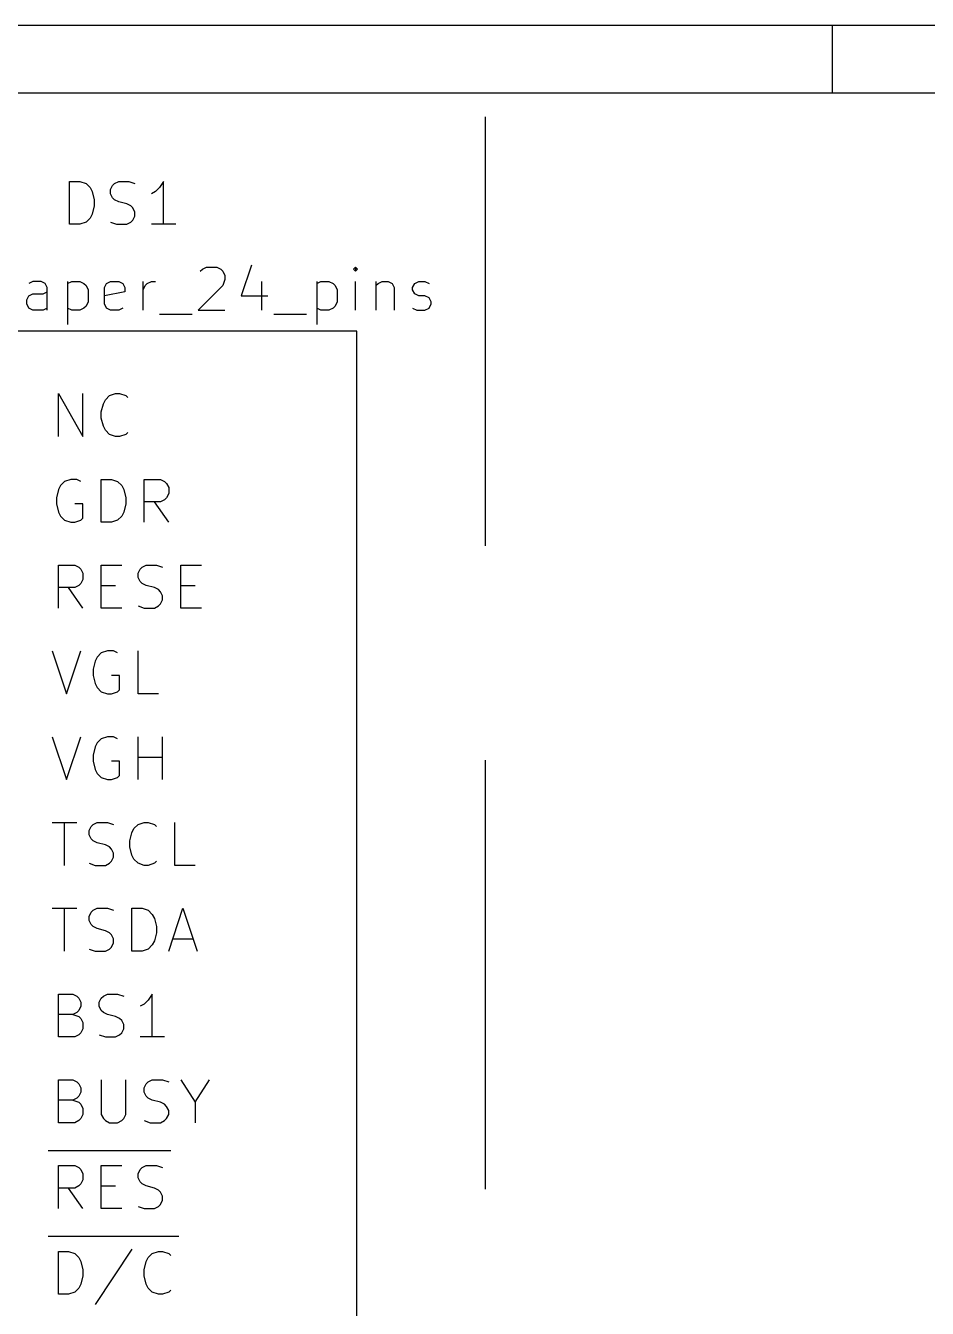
# Model space of a CAD drawing. Extents: x 0.4 to 16.1, y -11.3 to -0.4.
# Drawn here: x 11.264 to 12.315, y -1.889 to -0.394 of the extents above; entities that cross this region are included whole.
import ezdxf

# ---------------------------------------------------------------- set-up
doc = ezdxf.new("R2010")
doc.units = 0
doc.header["$MEASUREMENT"] = 0
doc.linetypes.add('DASHED', pattern=[0.75, 0.5, -0.25])
for name, color, linetype in [('BLUE3', 171, 'CONTINUOUS'), ('CYAN2', 4, 'CONTINUOUS'), ('LYELLOW', 51, 'CONTINUOUS'), ('RED2', 1, 'CONTINUOUS')]:
    doc.layers.add(name, color=color, linetype=linetype)

msp = doc.modelspace()

# ---------------------------------------------------------------- linework, layer by layer
at = {"layer": 'BLUE3', "linetype": 'DASHED'}
msp.add_line((11.8, -10), (11.8, -0.45), dxfattribs=at)
at = {"layer": 'CYAN2', "linetype": 'CONTINUOUS'}
for p, q in [((11.315, -0.625303), (11.315, -0.575303)), ((11.315, -0.575303), (11.3269, -0.575303)), ((11.3269, -0.575303), (11.3341, -0.577685)), ((11.3341, -0.577685), (11.3388, -0.582445)), ((11.3388, -0.582445), (11.3412, -0.587209)), ((11.3626, -0.584827), (11.365, -0.580063)), ((11.365, -0.580063), (11.3674, -0.577685)), ((11.3674, -0.577685), (11.3722, -0.575303)), ((11.3722, -0.575303), (11.3841, -0.575303)), ((11.3841, -0.575303), (11.3912, -0.577685)), ((11.4198, -0.582445), (11.415, -0.587209)), ((11.4246, -0.575303), (11.4198, -0.582445)), ((11.4246, -0.625303), (11.4246, -0.575303)), ((11.3412, -0.587209), (11.3436, -0.596732)), ((11.3436, -0.596732), (11.3436, -0.603874)), ((11.3626, -0.589587), (11.3626, -0.584827)), ((11.365, -0.59435), (11.3626, -0.589587)), ((11.3674, -0.596732), (11.365, -0.59435)), ((11.3722, -0.59911), (11.3674, -0.596732)), ((11.415, -0.587209), (11.4103, -0.589587)), ((11.3436, -0.603874), (11.3412, -0.613398)), ((11.3817, -0.601492), (11.3722, -0.59911)), ((11.3865, -0.603874), (11.3817, -0.601492)), ((11.3888, -0.606256), (11.3865, -0.603874)), ((11.3912, -0.611016), (11.3888, -0.606256)), ((11.3912, -0.61578), (11.3912, -0.611016)), ((11.3269, -0.625303), (11.315, -0.625303)), ((11.3341, -0.622921), (11.3269, -0.625303)), ((11.3388, -0.618157), (11.3341, -0.622921)), ((11.3412, -0.613398), (11.3388, -0.618157)), ((11.3626, -0.622921), (11.3698, -0.625303)), ((11.3698, -0.625303), (11.3817, -0.625303)), ((11.3817, -0.625303), (11.3865, -0.622921)), ((11.3865, -0.622921), (11.3888, -0.620539)), ((11.3888, -0.620539), (11.3912, -0.61578)), ((11.4388, -0.625303), (11.4103, -0.625303)), ((11.4674, -0.680063), (11.4698, -0.677685)), ((11.4698, -0.677685), (11.4746, -0.675303)), ((11.4746, -0.675303), (11.4865, -0.675303)), ((11.4865, -0.675303), (11.4912, -0.677685)), ((11.4912, -0.677685), (11.4936, -0.680063)), ((11.4936, -0.680063), (11.496, -0.684827)), ((11.496, -0.684827), (11.496, -0.689587)), ((11.5269, -0.672921), (11.515, -0.708634)), ((11.6484, -0.675303), (11.646, -0.677685)), ((11.646, -0.677685), (11.6484, -0.680063)), ((11.6507, -0.677685), (11.6484, -0.675303)), ((11.6484, -0.675303), (11.6484, -0.680063)), ((11.6484, -0.680063), (11.6507, -0.677685)), ((11.2722, -0.691969), (11.2674, -0.69435)), ((11.2817, -0.691969), (11.2722, -0.691969)), ((11.2865, -0.69435), (11.2817, -0.691969)), ((11.2888, -0.69911), (11.2865, -0.69435)), ((11.2888, -0.725303), (11.2888, -0.69911)), ((11.3126, -0.691969), (11.3126, -0.741969)), ((11.3126, -0.69435), (11.3174, -0.691969)), ((11.3174, -0.691969), (11.3269, -0.691969)), ((11.3269, -0.691969), (11.3317, -0.69435)), ((11.3317, -0.69435), (11.3341, -0.696732)), ((11.3341, -0.696732), (11.3365, -0.701492)), ((11.3365, -0.701492), (11.3365, -0.71578)), ((11.3555, -0.69911), (11.3579, -0.69435)), ((11.3555, -0.718157), (11.3555, -0.69911)), ((11.3579, -0.69435), (11.3626, -0.691969)), ((11.3626, -0.691969), (11.3722, -0.691969)), ((11.3722, -0.691969), (11.3769, -0.69435)), ((11.3769, -0.69435), (11.3793, -0.69911)), ((11.3793, -0.69911), (11.3793, -0.703874)), ((11.4007, -0.725303), (11.4007, -0.691969)), ((11.4007, -0.701492), (11.4031, -0.696732)), ((11.4031, -0.696732), (11.4055, -0.69435)), ((11.4055, -0.69435), (11.4103, -0.691969)), ((11.4103, -0.691969), (11.415, -0.691969)), ((11.4936, -0.696732), (11.465, -0.725303)), ((11.496, -0.689587), (11.4936, -0.696732)), ((11.5388, -0.691969), (11.5388, -0.725303)), ((11.6031, -0.691969), (11.6031, -0.741969)), ((11.6031, -0.69435), (11.6079, -0.691969)), ((11.6079, -0.691969), (11.6174, -0.691969)), ((11.6174, -0.691969), (11.6222, -0.69435)), ((11.6222, -0.69435), (11.6246, -0.696732)), ((11.6246, -0.696732), (11.6269, -0.701492)), ((11.6269, -0.701492), (11.6269, -0.71578)), ((11.6484, -0.725303), (11.6484, -0.691969)), ((11.6722, -0.691969), (11.6722, -0.725303)), ((11.6722, -0.696732), (11.6746, -0.69435)), ((11.6746, -0.69435), (11.6793, -0.691969)), ((11.6793, -0.691969), (11.6865, -0.691969)), ((11.6865, -0.691969), (11.6912, -0.69435)), ((11.6912, -0.69435), (11.6936, -0.69911)), ((11.6936, -0.69911), (11.6936, -0.725303)), ((11.715, -0.69911), (11.7174, -0.69435)), ((11.715, -0.701492), (11.715, -0.69911)), ((11.7174, -0.706256), (11.715, -0.701492)), ((11.7174, -0.69435), (11.7222, -0.691969)), ((11.7222, -0.691969), (11.7293, -0.691969)), ((11.7293, -0.691969), (11.7341, -0.69435)), ((11.265, -0.713398), (11.2674, -0.708634)), ((11.265, -0.718157), (11.265, -0.713398)), ((11.2674, -0.708634), (11.2722, -0.706256)), ((11.2722, -0.706256), (11.2841, -0.706256)), ((11.2841, -0.706256), (11.2888, -0.703874)), ((11.3365, -0.71578), (11.3341, -0.720539)), ((11.3793, -0.703874), (11.3555, -0.708634)), ((11.515, -0.708634), (11.546, -0.708634)), ((11.6269, -0.71578), (11.6246, -0.720539)), ((11.7222, -0.708634), (11.7174, -0.706256)), ((11.7293, -0.708634), (11.7222, -0.708634)), ((11.7341, -0.711016), (11.7293, -0.708634)), ((11.7365, -0.71578), (11.7341, -0.711016)), ((11.7365, -0.718157), (11.7365, -0.71578)), ((11.2674, -0.722921), (11.265, -0.718157)), ((11.2722, -0.725303), (11.2674, -0.722921)), ((11.2841, -0.725303), (11.2722, -0.725303)), ((11.2888, -0.722921), (11.2841, -0.725303)), ((11.3174, -0.725303), (11.3126, -0.722921)), ((11.3269, -0.725303), (11.3174, -0.725303)), ((11.3317, -0.722921), (11.3269, -0.725303)), ((11.3341, -0.720539), (11.3317, -0.722921)), ((11.3579, -0.722921), (11.3555, -0.718157)), ((11.3626, -0.725303), (11.3579, -0.722921)), ((11.3722, -0.725303), (11.3626, -0.725303)), ((11.3769, -0.722921), (11.3722, -0.725303)), ((11.4198, -0.730063), (11.4579, -0.730063)), ((11.465, -0.725303), (11.496, -0.725303)), ((11.5531, -0.730063), (11.5912, -0.730063)), ((11.6079, -0.725303), (11.6031, -0.722921)), ((11.6174, -0.725303), (11.6079, -0.725303)), ((11.6222, -0.722921), (11.6174, -0.725303)), ((11.6246, -0.720539), (11.6222, -0.722921)), ((11.715, -0.722921), (11.7198, -0.725303)), ((11.7198, -0.725303), (11.7293, -0.725303)), ((11.7293, -0.725303), (11.7341, -0.722921)), ((11.7341, -0.722921), (11.7365, -0.718157)), ((11.3019, -0.872618), (11.3019, -0.822618)), ((11.3019, -0.822618), (11.3305, -0.872618)), ((11.3305, -0.872618), (11.3305, -0.822618)), ((11.3519, -0.844047), (11.3543, -0.834524)), ((11.3543, -0.834524), (11.3567, -0.82976)), ((11.3567, -0.82976), (11.3614, -0.825)), ((11.3614, -0.825), (11.3686, -0.822618)), ((11.3686, -0.822618), (11.3733, -0.822618)), ((11.3733, -0.822618), (11.3805, -0.825)), ((11.3805, -0.825), (11.3829, -0.827378)), ((11.3519, -0.851189), (11.3519, -0.844047)), ((11.3543, -0.860713), (11.3519, -0.851189)), ((11.3567, -0.865472), (11.3543, -0.860713)), ((11.3614, -0.870236), (11.3567, -0.865472)), ((11.3686, -0.872618), (11.3614, -0.870236)), ((11.3733, -0.872618), (11.3686, -0.872618)), ((11.3805, -0.870236), (11.3733, -0.872618)), ((11.3829, -0.867854), (11.3805, -0.870236)), ((11.309, -0.925), (11.3043, -0.92976)), ((11.3162, -0.922618), (11.309, -0.925)), ((11.3233, -0.922618), (11.3162, -0.922618)), ((11.3281, -0.925), (11.3233, -0.922618)), ((11.3519, -0.972618), (11.3519, -0.922618)), ((11.3519, -0.922618), (11.3638, -0.922618)), ((11.3638, -0.922618), (11.371, -0.925)), ((11.371, -0.925), (11.3757, -0.92976)), ((11.4019, -0.972618), (11.4019, -0.922618)), ((11.4019, -0.922618), (11.421, -0.922618)), ((11.421, -0.922618), (11.4257, -0.925)), ((11.4257, -0.925), (11.4281, -0.927378)), ((11.3019, -0.934524), (11.2995, -0.944047)), ((11.3043, -0.92976), (11.3019, -0.934524)), ((11.3757, -0.92976), (11.3781, -0.934524)), ((11.3781, -0.934524), (11.3805, -0.944047)), ((11.4281, -0.927378), (11.4305, -0.932142)), ((11.4305, -0.939283), (11.4281, -0.944047)), ((11.4305, -0.932142), (11.4305, -0.939283)), ((11.2995, -0.944047), (11.2995, -0.951189)), ((11.2995, -0.951189), (11.3019, -0.960713)), ((11.3305, -0.951189), (11.321, -0.951189)), ((11.3305, -0.967854), (11.3305, -0.951189)), ((11.3805, -0.951189), (11.3781, -0.960713)), ((11.3805, -0.944047), (11.3805, -0.951189)), ((11.421, -0.948807), (11.4019, -0.948807)), ((11.4305, -0.972618), (11.4138, -0.948807)), ((11.4257, -0.946425), (11.421, -0.948807)), ((11.4281, -0.944047), (11.4257, -0.946425)), ((11.3019, -0.960713), (11.3043, -0.965472)), ((11.3043, -0.965472), (11.309, -0.970236)), ((11.309, -0.970236), (11.3162, -0.972618)), ((11.321, -0.972618), (11.3281, -0.970236)), ((11.3281, -0.970236), (11.3305, -0.967854)), ((11.371, -0.970236), (11.3638, -0.972618)), ((11.3757, -0.965472), (11.371, -0.970236)), ((11.3781, -0.960713), (11.3757, -0.965472)), ((11.3162, -0.972618), (11.321, -0.972618)), ((11.3638, -0.972618), (11.3519, -0.972618)), ((11.3019, -1.07262), (11.3019, -1.02262)), ((11.3019, -1.02262), (11.321, -1.02262)), ((11.321, -1.02262), (11.3257, -1.025)), ((11.3257, -1.025), (11.3281, -1.02738)), ((11.3281, -1.02738), (11.3305, -1.03214)), ((11.3519, -1.07262), (11.3519, -1.02262)), ((11.3519, -1.02262), (11.3757, -1.02262)), ((11.3948, -1.03214), (11.3971, -1.02738)), ((11.3971, -1.02738), (11.3995, -1.025)), ((11.3995, -1.025), (11.4043, -1.02262)), ((11.4043, -1.02262), (11.4162, -1.02262)), ((11.4162, -1.02262), (11.4233, -1.025)), ((11.4448, -1.07262), (11.4448, -1.02262)), ((11.4448, -1.02262), (11.4686, -1.02262)), ((11.3257, -1.04643), (11.321, -1.04881)), ((11.3281, -1.04405), (11.3257, -1.04643)), ((11.3305, -1.03928), (11.3281, -1.04405)), ((11.3305, -1.03214), (11.3305, -1.03928)), ((11.3519, -1.04643), (11.3686, -1.04643)), ((11.3948, -1.0369), (11.3948, -1.03214)), ((11.3971, -1.04167), (11.3948, -1.0369)), ((11.3995, -1.04405), (11.3971, -1.04167)), ((11.4043, -1.04643), (11.3995, -1.04405)), ((11.4138, -1.04881), (11.4043, -1.04643)), ((11.4448, -1.04643), (11.4614, -1.04643)), ((11.321, -1.04881), (11.3019, -1.04881)), ((11.3305, -1.07262), (11.3138, -1.04881)), ((11.4186, -1.05119), (11.4138, -1.04881)), ((11.421, -1.05357), (11.4186, -1.05119)), ((11.4233, -1.05833), (11.421, -1.05357)), ((11.4233, -1.06309), (11.4233, -1.05833)), ((11.3757, -1.07262), (11.3519, -1.07262)), ((11.3948, -1.07024), (11.4019, -1.07262)), ((11.4019, -1.07262), (11.4138, -1.07262)), ((11.4138, -1.07262), (11.4186, -1.07024)), ((11.4186, -1.07024), (11.421, -1.06785)), ((11.421, -1.06785), (11.4233, -1.06309)), ((11.4686, -1.07262), (11.4448, -1.07262)), ((11.2948, -1.12262), (11.3114, -1.17262)), ((11.3114, -1.17262), (11.3281, -1.12262)), ((11.3448, -1.13452), (11.3424, -1.14405)), ((11.3471, -1.12976), (11.3448, -1.13452)), ((11.3519, -1.125), (11.3471, -1.12976)), ((11.359, -1.12262), (11.3519, -1.125)), ((11.3662, -1.12262), (11.359, -1.12262)), ((11.371, -1.125), (11.3662, -1.12262)), ((11.3948, -1.17262), (11.3948, -1.12262)), ((11.3424, -1.14405), (11.3424, -1.15119)), ((11.3424, -1.15119), (11.3448, -1.16071)), ((11.3733, -1.15119), (11.3638, -1.15119)), ((11.3733, -1.16785), (11.3733, -1.15119)), ((11.3448, -1.16071), (11.3471, -1.16547)), ((11.3471, -1.16547), (11.3519, -1.17024)), ((11.3519, -1.17024), (11.359, -1.17262)), ((11.359, -1.17262), (11.3638, -1.17262)), ((11.3638, -1.17262), (11.371, -1.17024)), ((11.371, -1.17024), (11.3733, -1.16785)), ((11.4186, -1.17262), (11.3948, -1.17262)), ((11.2948, -1.22262), (11.3114, -1.27262)), ((11.3114, -1.27262), (11.3281, -1.22262)), ((11.3519, -1.225), (11.3471, -1.22976)), ((11.359, -1.22262), (11.3519, -1.225)), ((11.3662, -1.22262), (11.359, -1.22262)), ((11.371, -1.225), (11.3662, -1.22262)), ((11.3948, -1.27262), (11.3948, -1.22262)), ((11.4233, -1.27262), (11.4233, -1.22262)), ((11.3448, -1.23452), (11.3424, -1.24405)), ((11.3471, -1.22976), (11.3448, -1.23452)), ((11.3424, -1.24405), (11.3424, -1.25119)), ((11.3424, -1.25119), (11.3448, -1.26071)), ((11.3733, -1.25119), (11.3638, -1.25119)), ((11.3733, -1.26785), (11.3733, -1.25119)), ((11.3948, -1.24643), (11.4233, -1.24643)), ((11.3448, -1.26071), (11.3471, -1.26547)), ((11.3471, -1.26547), (11.3519, -1.27024)), ((11.3519, -1.27024), (11.359, -1.27262)), ((11.3638, -1.27262), (11.371, -1.27024)), ((11.371, -1.27024), (11.3733, -1.26785)), ((11.359, -1.27262), (11.3638, -1.27262)), ((11.2948, -1.32262), (11.3233, -1.32262)), ((11.309, -1.37262), (11.309, -1.32262)), ((11.3376, -1.33214), (11.34, -1.32738)), ((11.34, -1.32738), (11.3424, -1.325)), ((11.3424, -1.325), (11.3471, -1.32262)), ((11.3471, -1.32262), (11.359, -1.32262)), ((11.359, -1.32262), (11.3662, -1.325)), ((11.3876, -1.33452), (11.39, -1.32976)), ((11.39, -1.32976), (11.3948, -1.325)), ((11.3948, -1.325), (11.4019, -1.32262)), ((11.4019, -1.32262), (11.4067, -1.32262)), ((11.4067, -1.32262), (11.4138, -1.325)), ((11.4138, -1.325), (11.4162, -1.32738)), ((11.4376, -1.37262), (11.4376, -1.32262)), ((11.3376, -1.3369), (11.3376, -1.33214)), ((11.34, -1.34167), (11.3376, -1.3369)), ((11.3424, -1.34405), (11.34, -1.34167)), ((11.3471, -1.34643), (11.3424, -1.34405)), ((11.3852, -1.34405), (11.3876, -1.33452)), ((11.3852, -1.35119), (11.3852, -1.34405)), ((11.3567, -1.34881), (11.3471, -1.34643)), ((11.3614, -1.35119), (11.3567, -1.34881)), ((11.3638, -1.35357), (11.3614, -1.35119)), ((11.3662, -1.35833), (11.3638, -1.35357)), ((11.3662, -1.36309), (11.3662, -1.35833)), ((11.3876, -1.36071), (11.3852, -1.35119)), ((11.39, -1.36547), (11.3876, -1.36071)), ((11.3376, -1.37024), (11.3448, -1.37262)), ((11.3448, -1.37262), (11.3567, -1.37262)), ((11.3567, -1.37262), (11.3614, -1.37024)), ((11.3614, -1.37024), (11.3638, -1.36785)), ((11.3638, -1.36785), (11.3662, -1.36309)), ((11.3948, -1.37024), (11.39, -1.36547)), ((11.4019, -1.37262), (11.3948, -1.37024)), ((11.4067, -1.37262), (11.4019, -1.37262)), ((11.4138, -1.37024), (11.4067, -1.37262)), ((11.4162, -1.36785), (11.4138, -1.37024)), ((11.4614, -1.37262), (11.4376, -1.37262)), ((11.2948, -1.42262), (11.3233, -1.42262)), ((11.309, -1.47262), (11.309, -1.42262)), ((11.3376, -1.43214), (11.34, -1.42738)), ((11.3376, -1.4369), (11.3376, -1.43214)), ((11.34, -1.42738), (11.3424, -1.425)), ((11.3424, -1.425), (11.3471, -1.42262)), ((11.3471, -1.42262), (11.359, -1.42262)), ((11.359, -1.42262), (11.3662, -1.425)), ((11.3876, -1.47262), (11.3876, -1.42262)), ((11.3876, -1.42262), (11.3995, -1.42262)), ((11.3995, -1.42262), (11.4067, -1.425)), ((11.4067, -1.425), (11.4114, -1.42976)), ((11.4114, -1.42976), (11.4138, -1.43452)), ((11.4138, -1.43452), (11.4162, -1.44405)), ((11.4305, -1.47262), (11.4471, -1.42262)), ((11.4471, -1.42262), (11.4638, -1.47262)), ((11.34, -1.44167), (11.3376, -1.4369)), ((11.3424, -1.44405), (11.34, -1.44167)), ((11.3471, -1.44643), (11.3424, -1.44405)), ((11.3567, -1.44881), (11.3471, -1.44643)), ((11.3614, -1.45119), (11.3567, -1.44881)), ((11.4162, -1.44405), (11.4162, -1.45119)), ((11.3638, -1.45357), (11.3614, -1.45119)), ((11.3662, -1.45833), (11.3638, -1.45357)), ((11.3638, -1.46785), (11.3662, -1.46309)), ((11.3662, -1.46309), (11.3662, -1.45833)), ((11.4138, -1.46071), (11.4114, -1.46547)), ((11.4162, -1.45119), (11.4138, -1.46071)), ((11.4352, -1.45833), (11.459, -1.45833)), ((11.3376, -1.47024), (11.3448, -1.47262)), ((11.3448, -1.47262), (11.3567, -1.47262)), ((11.3567, -1.47262), (11.3614, -1.47024)), ((11.3614, -1.47024), (11.3638, -1.46785)), ((11.3995, -1.47262), (11.3876, -1.47262)), ((11.4067, -1.47024), (11.3995, -1.47262)), ((11.4114, -1.46547), (11.4067, -1.47024)), ((11.3019, -1.57262), (11.3019, -1.52262)), ((11.3019, -1.52262), (11.3186, -1.52262)), ((11.3186, -1.52262), (11.3233, -1.525)), ((11.3233, -1.525), (11.3257, -1.52738)), ((11.3519, -1.52738), (11.3543, -1.525)), ((11.3543, -1.525), (11.359, -1.52262)), ((11.359, -1.52262), (11.371, -1.52262)), ((11.371, -1.52262), (11.3781, -1.525)), ((11.4114, -1.52262), (11.4067, -1.52976)), ((11.4114, -1.57262), (11.4114, -1.52262)), ((11.3257, -1.52738), (11.3281, -1.53214)), ((11.3281, -1.5369), (11.3257, -1.54167)), ((11.3281, -1.53214), (11.3281, -1.5369)), ((11.3495, -1.53214), (11.3519, -1.52738)), ((11.3495, -1.5369), (11.3495, -1.53214)), ((11.3519, -1.54167), (11.3495, -1.5369)), ((11.4019, -1.53452), (11.3971, -1.5369)), ((11.4067, -1.52976), (11.4019, -1.53452)), ((11.3186, -1.54643), (11.3019, -1.54643)), ((11.3233, -1.54405), (11.3186, -1.54643)), ((11.3186, -1.54643), (11.3257, -1.54881)), ((11.3257, -1.54167), (11.3233, -1.54405)), ((11.3257, -1.54881), (11.3281, -1.55119)), ((11.3281, -1.55119), (11.3305, -1.55595)), ((11.3543, -1.54405), (11.3519, -1.54167)), ((11.359, -1.54643), (11.3543, -1.54405)), ((11.3686, -1.54881), (11.359, -1.54643)), ((11.3733, -1.55119), (11.3686, -1.54881)), ((11.3757, -1.55357), (11.3733, -1.55119)), ((11.3781, -1.55833), (11.3757, -1.55357)), ((11.3281, -1.56785), (11.3257, -1.57024)), ((11.3305, -1.56309), (11.3281, -1.56785)), ((11.3305, -1.55595), (11.3305, -1.56309)), ((11.3733, -1.57024), (11.3757, -1.56785)), ((11.3757, -1.56785), (11.3781, -1.56309)), ((11.3781, -1.56309), (11.3781, -1.55833)), ((11.321, -1.57262), (11.3019, -1.57262)), ((11.3257, -1.57024), (11.321, -1.57262)), ((11.3495, -1.57024), (11.3567, -1.57262)), ((11.3567, -1.57262), (11.3686, -1.57262)), ((11.3686, -1.57262), (11.3733, -1.57024)), ((11.4257, -1.57262), (11.3971, -1.57262)), ((11.3019, -1.67262), (11.3019, -1.62262)), ((11.3019, -1.62262), (11.3186, -1.62262)), ((11.3186, -1.62262), (11.3233, -1.625)), ((11.3233, -1.625), (11.3257, -1.62738)), ((11.3257, -1.62738), (11.3281, -1.63214)), ((11.3519, -1.62262), (11.3519, -1.66309)), ((11.3805, -1.66309), (11.3805, -1.62262)), ((11.4019, -1.63214), (11.4043, -1.62738)), ((11.4043, -1.62738), (11.4067, -1.625)), ((11.4067, -1.625), (11.4114, -1.62262)), ((11.4114, -1.62262), (11.4233, -1.62262)), ((11.4233, -1.62262), (11.4305, -1.625)), ((11.4448, -1.62262), (11.4614, -1.64881)), ((11.4614, -1.64881), (11.4781, -1.62262)), ((11.3233, -1.64405), (11.3186, -1.64643)), ((11.3257, -1.64167), (11.3233, -1.64405)), ((11.3281, -1.6369), (11.3257, -1.64167)), ((11.3281, -1.63214), (11.3281, -1.6369)), ((11.4019, -1.6369), (11.4019, -1.63214)), ((11.4043, -1.64167), (11.4019, -1.6369)), ((11.4067, -1.64405), (11.4043, -1.64167)), ((11.4114, -1.64643), (11.4067, -1.64405)), ((11.3186, -1.64643), (11.3019, -1.64643)), ((11.3186, -1.64643), (11.3257, -1.64881)), ((11.3257, -1.64881), (11.3281, -1.65119)), ((11.3281, -1.65119), (11.3305, -1.65595)), ((11.3305, -1.65595), (11.3305, -1.66309)), ((11.421, -1.64881), (11.4114, -1.64643)), ((11.4257, -1.65119), (11.421, -1.64881)), ((11.4281, -1.65357), (11.4257, -1.65119)), ((11.4305, -1.65833), (11.4281, -1.65357)), ((11.4305, -1.66309), (11.4305, -1.65833)), ((11.4614, -1.64881), (11.4614, -1.67262)), ((11.321, -1.67262), (11.3019, -1.67262)), ((11.3257, -1.67024), (11.321, -1.67262)), ((11.3281, -1.66785), (11.3257, -1.67024)), ((11.3305, -1.66309), (11.3281, -1.66785)), ((11.3519, -1.66309), (11.3543, -1.66785)), ((11.3543, -1.66785), (11.3567, -1.67024)), ((11.3567, -1.67024), (11.3614, -1.67262)), ((11.3614, -1.67262), (11.371, -1.67262)), ((11.371, -1.67262), (11.3757, -1.67024)), ((11.3757, -1.67024), (11.3781, -1.66785)), ((11.3781, -1.66785), (11.3805, -1.66309)), ((11.4019, -1.67024), (11.409, -1.67262)), ((11.409, -1.67262), (11.421, -1.67262)), ((11.421, -1.67262), (11.4257, -1.67024)), ((11.4257, -1.67024), (11.4281, -1.66785)), ((11.4281, -1.66785), (11.4305, -1.66309)), ((11.29, -1.705), (11.34, -1.705)), ((11.34, -1.705), (11.3852, -1.705)), ((11.3852, -1.705), (11.4329, -1.705)), ((11.3019, -1.77262), (11.3019, -1.72262)), ((11.3019, -1.72262), (11.321, -1.72262)), ((11.321, -1.72262), (11.3257, -1.725)), ((11.3257, -1.725), (11.3281, -1.72738)), ((11.3281, -1.72738), (11.3305, -1.73214)), ((11.3305, -1.73214), (11.3305, -1.73928)), ((11.3519, -1.77262), (11.3519, -1.72262)), ((11.3519, -1.72262), (11.3757, -1.72262)), ((11.3948, -1.73214), (11.3971, -1.72738)), ((11.3948, -1.7369), (11.3948, -1.73214)), ((11.3971, -1.72738), (11.3995, -1.725)), ((11.3995, -1.725), (11.4043, -1.72262)), ((11.4043, -1.72262), (11.4162, -1.72262)), ((11.4162, -1.72262), (11.4233, -1.725)), ((11.321, -1.74881), (11.3019, -1.74881)), ((11.3305, -1.77262), (11.3138, -1.74881)), ((11.3257, -1.74643), (11.321, -1.74881)), ((11.3281, -1.74405), (11.3257, -1.74643)), ((11.3305, -1.73928), (11.3281, -1.74405)), ((11.3519, -1.74643), (11.3686, -1.74643)), ((11.3971, -1.74167), (11.3948, -1.7369)), ((11.3995, -1.74405), (11.3971, -1.74167)), ((11.4043, -1.74643), (11.3995, -1.74405)), ((11.4138, -1.74881), (11.4043, -1.74643)), ((11.4186, -1.75119), (11.4138, -1.74881)), ((11.421, -1.75357), (11.4186, -1.75119)), ((11.4233, -1.75833), (11.421, -1.75357)), ((11.421, -1.76785), (11.4233, -1.76309)), ((11.4233, -1.76309), (11.4233, -1.75833)), ((11.3757, -1.77262), (11.3519, -1.77262)), ((11.3948, -1.77024), (11.4019, -1.77262)), ((11.4019, -1.77262), (11.4138, -1.77262)), ((11.4138, -1.77262), (11.4186, -1.77024)), ((11.4186, -1.77024), (11.421, -1.76785)), ((11.29, -1.805), (11.34, -1.805)), ((11.34, -1.805), (11.3924, -1.805)), ((11.3924, -1.805), (11.4424, -1.805)), ((11.3019, -1.87262), (11.3019, -1.82262)), ((11.3019, -1.82262), (11.3138, -1.82262)), ((11.3138, -1.82262), (11.321, -1.825)), ((11.3876, -1.82024), (11.3448, -1.88452)), ((11.4114, -1.825), (11.4186, -1.82262)), ((11.4186, -1.82262), (11.4233, -1.82262)), ((11.4233, -1.82262), (11.4305, -1.825)), ((11.321, -1.825), (11.3257, -1.82976)), ((11.3257, -1.82976), (11.3281, -1.83452)), ((11.3281, -1.83452), (11.3305, -1.84405)), ((11.4019, -1.84405), (11.4043, -1.83452)), ((11.4043, -1.83452), (11.4067, -1.82976)), ((11.4067, -1.82976), (11.4114, -1.825)), ((11.4305, -1.825), (11.4329, -1.82738)), ((11.3305, -1.85119), (11.3281, -1.86071)), ((11.3305, -1.84405), (11.3305, -1.85119)), ((11.4019, -1.85119), (11.4019, -1.84405)), ((11.4043, -1.86071), (11.4019, -1.85119)), ((11.3257, -1.86547), (11.321, -1.87024)), ((11.3281, -1.86071), (11.3257, -1.86547)), ((11.4067, -1.86547), (11.4043, -1.86071)), ((11.4114, -1.87024), (11.4067, -1.86547)), ((11.4329, -1.86785), (11.4305, -1.87024)), ((11.3138, -1.87262), (11.3019, -1.87262)), ((11.321, -1.87024), (11.3138, -1.87262)), ((11.4186, -1.87262), (11.4114, -1.87024)), ((11.4233, -1.87262), (11.4186, -1.87262)), ((11.4305, -1.87024), (11.4233, -1.87262))]:
    msp.add_line(p, q, dxfattribs=at)
at = {"layer": 'LYELLOW', "linetype": 'CONTINUOUS'}
for p, q in [((11.65, -0.75), (11.25, -0.75)), ((11.65, -3.25), (11.65, -0.75))]:
    msp.add_line(p, q, dxfattribs=at)
at = {"layer": 'RED2', "linetype": 'CONTINUOUS'}
for p, q in [((16.1413, -0.393701), (0.393701, -0.393701)), ((12.2047, -0.472441), (12.2047, -0.393701)), ((16.0626, -0.472441), (0.472441, -0.472441)), ((11.65, -0.75), (11.25, -0.75)), ((11.65, -0.75), (11.25, -0.75)), ((11.65, -3.25), (11.65, -0.75)), ((11.65, -3.25), (11.65, -0.75))]:
    msp.add_line(p, q, dxfattribs=at)

doc.saveas('drawing.dxf')
